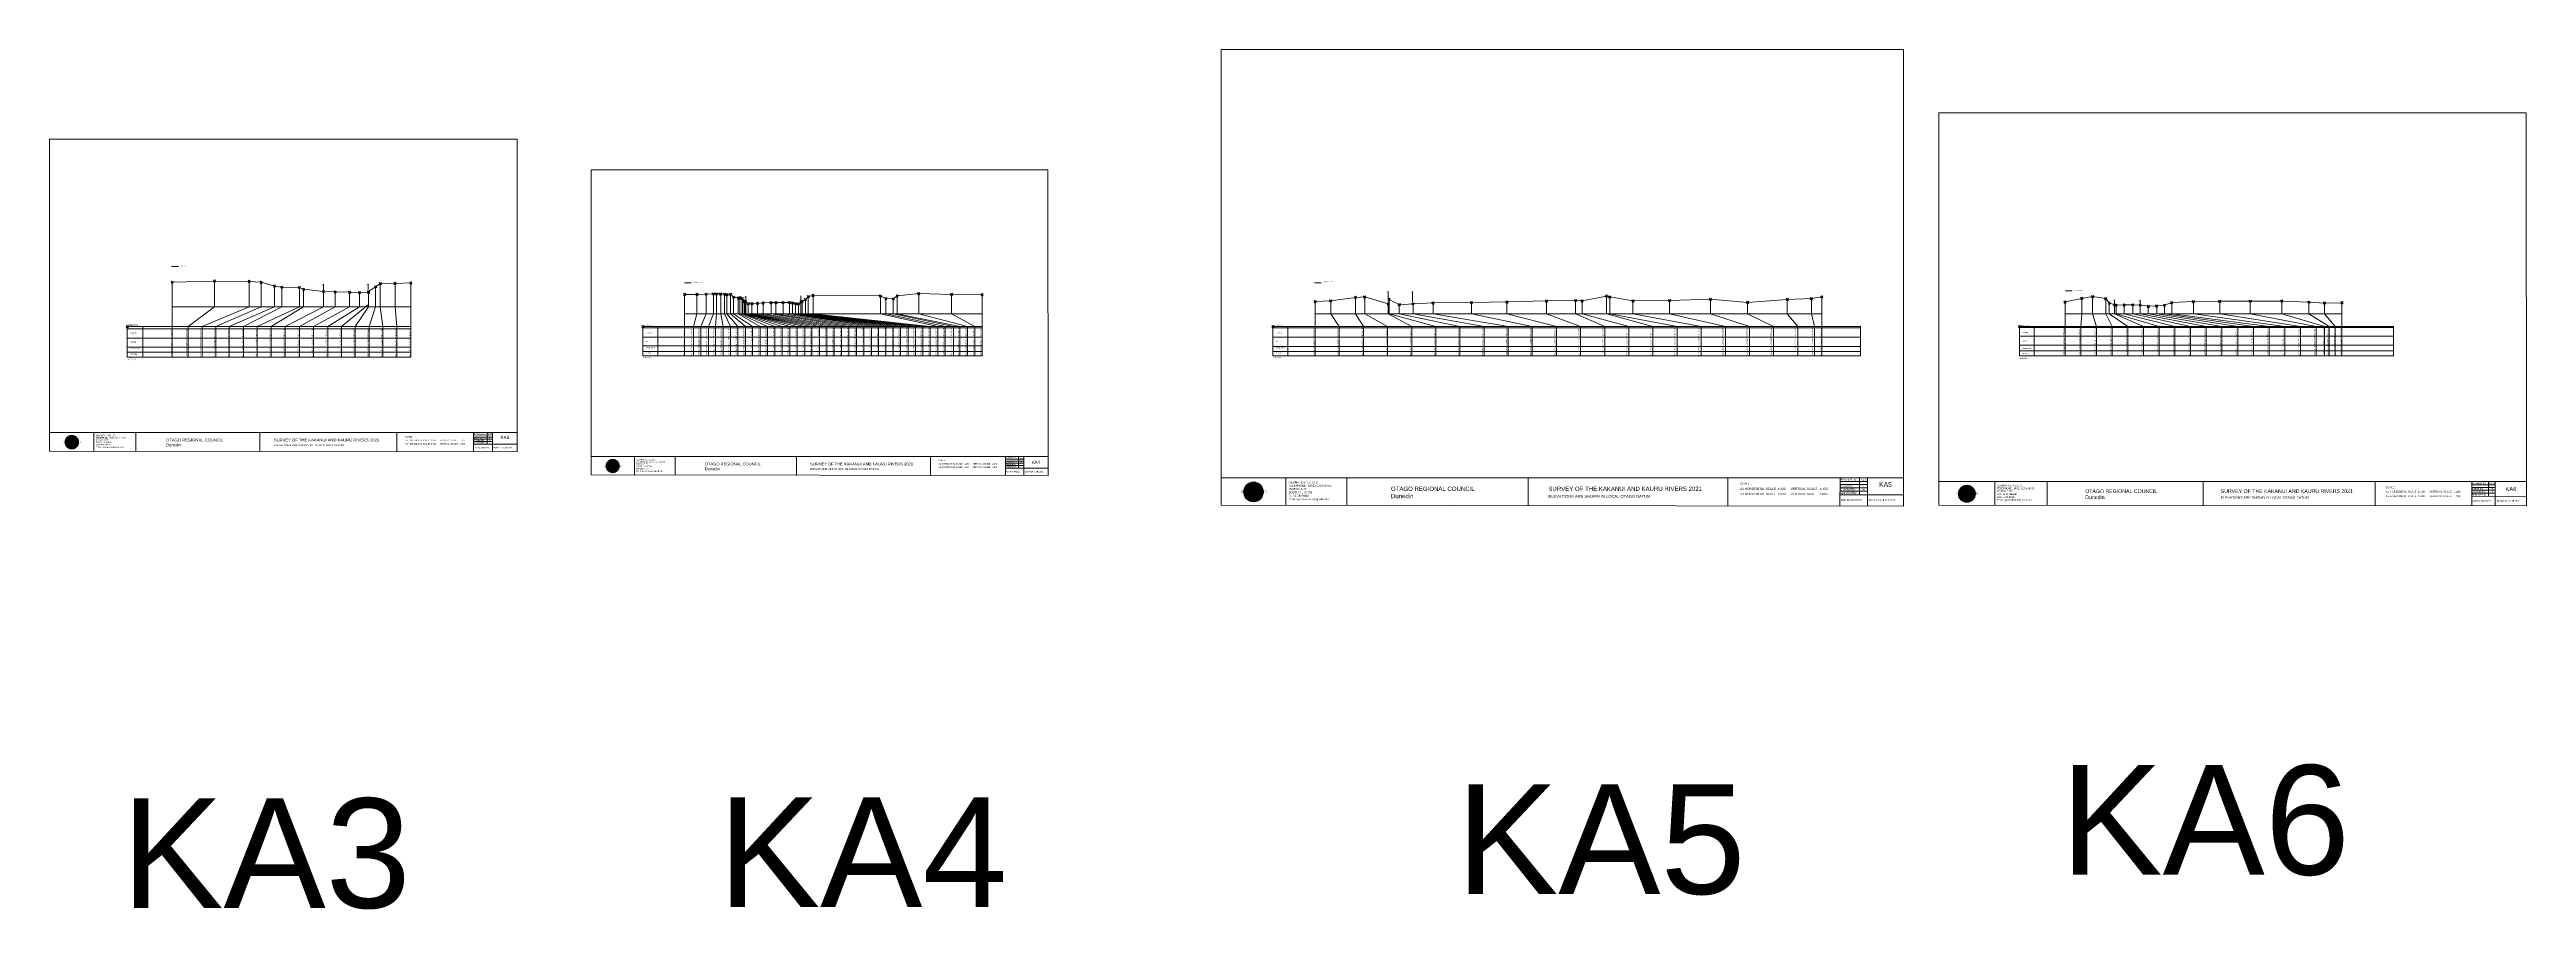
# Model space of a CAD drawing. Header units: millimetres. Extents: x -6058346 to 80050500, y -1699923 to 1425285630.
# Drawn here: x -4814708 to -3699142, y -112717 to 274928 of the extents above; entities that cross this region are included whole.
import ezdxf

# ---------------------------------------------------------------- set-up
doc = ezdxf.new("R2010")
doc.units = ezdxf.units.MM
doc.header["$PDMODE"] = 35
doc.header["$PDSIZE"] = 500
doc.layers.add('geo', color=7, linetype='Continuous', lineweight=0)
doc.styles.get("Standard").update_dxf_attribs({"font": 'arial.ttf'})

# ---------------------------------------------------------------- blocks, each defined once
blk = doc.blocks.new('Geomatics_Circle_SPT')
at = {"layer": 'geo', "color": 2, "linetype": 'Continuous', "lineweight": 0}
for p, q in [((0, 25.2), (-25.2, 0)), ((-24.7, 4.9), (-4.9, 24.7)), ((-24.7, -4.9), (4.9, 24.7)), ((4.9, -24.7), (-24.7, 4.9)), ((-24.7, 0), (0, -24.7)), ((-9.7, 23.3), (-23.3, 9.6)), ((9.7, 23.3), (-23.3, -9.7)), ((-23.3, 9.7), (9.7, -23.3)), ((-21, 14), (-14, 21)), ((-21, -14), (14, 21)), ((14, -21), (-21, 14)), ((0, 0), (-17.8, 17.8)), ((0, 0), (-17.8, -17.8)), ((-14, 21), (21, -14)), ((21, 14), (-14, -21)), ((23.3, -9.7), (-9.7, 23.3)), ((-9.7, -23.3), (23.3, 9.7)), ((-4.9, 24.7), (24.7, -4.9)), ((24.7, 4.9), (-4.9, -24.7)), ((25.2, 0), (0, 25.2)), ((0, 0), (17.8, 17.8)), ((0, 0), (17.8, -17.8)), ((0, -24.8), (25.2, 0)), ((4.9, 24.7), (24.7, 4.9)), ((23.3, 9.7), (9.7, 23.3)), ((14, 21), (21, 14)), ((17.8, 18.1), (17.8, 18.1)), ((-4.9, -24.7), (-24.7, -4.9)), ((-23.3, -9.7), (-9.7, -23.3)), ((-14, -21), (-21, -14)), ((-17.8, -17.8), (-17.8, -17.8)), ((24.7, -4.9), (4.9, -24.7)), ((4.9, -24.7), (4.9, -24.7)), ((9.7, -23.3), (23.3, -9.7)), ((21, -14), (14, -21)), ((18.1, -17.8), (18.1, -17.8))]:
    blk.add_line(p, q, dxfattribs=at)
at = {"layer": 'geo', "color": 1, "linetype": 'Continuous', "lineweight": 0}
for p, q in [((-25.2, 0), (9.7, 23.3)), ((-25.2, 0), (-9.6, 23.3)), ((-25.2, 0), (23.3, 9.7)), ((-25.2, 0), (-23.3, 9.7)), ((-23.3, -9.7), (-25.2, 0)), ((-9.6, -23.3), (-25.2, 0)), ((9.7, -23.3), (-25.2, 0)), ((-4.9, 24.8), (-24.7, -4.9)), ((4.9, 24.7), (-24.7, 4.9)), ((14, 21), (-24.7, -4.9)), ((-14, 21), (-24.7, 4.9)), ((21, 14), (-24.7, 4.9)), ((-21, 14), (-24.7, -4.9)), ((0, 0), (-24.7, 4.9)), ((-24.7, 4.9), (-21, -14)), ((-24.7, 4.9), (-4.9, -24.7)), ((-24.7, 4.9), (14, -21)), ((-24.7, 4.9), (-24.7, 4.9)), ((0, 0), (-24.7, -4.9)), ((-23.3, 9.7), (0, 25.2)), ((-23.3, -9.6), (0, 25.2)), ((-23.3, -9.6), (17.8, 17.8)), ((-23.3, 9.7), (-17.8, 17.9)), ((-23.3, -9.6), (-17.8, 17.9)), ((-23.3, 9.7), (17.8, 17.8)), ((-17.8, -17.8), (-23.3, 9.7)), ((0, -25.2), (-23.3, 9.7)), ((-23.3, 9.7), (17.8, -17.8)), ((-23.3, 9.7), (25.2, 0)), ((-23.3, 9.4), (-23.3, 9.4)), ((-23.3, -9.7), (25.2, 0)), ((4.9, 24.8), (-21, -14)), ((-4.9, 24.7), (-21, 14)), ((14, 21), (-21, 14)), ((-14, 21), (-21, -14)), ((0, 0), (-21, 14)), ((-21, 14), (-14, -21)), ((-21, 14), (4.9, -24.7)), ((-21, 14), (-21, 14)), ((24.7, 4.9), (-21, 14)), ((0, 0), (-21, -14)), ((-17.9, 17.6), (-17.9, 17.6)), ((-17.8, 17.8), (9.7, 23.3)), ((-17.8, 17.8), (-9.6, 23.3)), ((-17.8, -17.8), (9.7, 23.3)), ((-17.8, -17.8), (-9.7, 23.3)), ((-9.7, -23.3), (-17.8, 17.8)), ((-17.8, 17.8), (9.7, -23.3)), ((-17.8, 17.8), (23.3, -9.6)), ((-17.8, 17.8), (23.3, 9.7)), ((-17.8, -17.8), (23.3, 9.7)), ((4.9, 24.7), (-14, 21)), ((-4.9, 24.7), (-14, -20.9)), ((0, 0), (-14, 21)), ((-14, 21), (-4.9, -24.7)), ((-14, 21), (-14, 21)), ((24.7, -4.9), (-14, 21)), ((21, 14), (-14, 21)), ((-14, -21), (24.7, 4.9)), ((0, 0), (-14, -21)), ((-9.8, 23.1), (-9.8, 23.1)), ((-9.7, 23.3), (0, 25.2)), ((-9.7, 23.3), (0, -25.2)), ((-9.7, -23.3), (0, 25.2)), ((-9.6, 23.3), (17.8, -17.8)), ((-9.6, 23.3), (25.2, 0)), ((-9.6, 23.3), (17.8, 17.8)), ((-9.6, -23.3), (17.8, 17.9)), ((25.2, 0), (-9.6, -23.3)), ((0, 0), (-4.9, 24.7)), ((-4.9, 24.7), (-4.9, 24.7)), ((21, -14), (-4.9, 24.7)), ((24.8, 4.9), (-4.9, 24.7)), ((14, 21), (-4.9, 24.7)), ((-4.9, -24.7), (21, 14)), ((0, 0), (-4.9, -24.7)), ((-0.2, 25.1), (-0.2, 25.1)), ((0, 25.2), (9.7, -23.3)), ((0, 25.2), (23.3, -9.7)), ((0, 25.2), (23.3, 9.7)), ((0, 25.2), (9.7, 23.3)), ((0, 0), (4.9, 24.7)), ((0, -25.2), (9.7, 23.3)), ((0, 0), (14, 21)), ((0, 0), (21, 14)), ((23.3, 9.7), (0, -25.2)), ((0, 0), (24.8, 4.9)), ((0, 0), (4.9, -24.7)), ((0, 0), (14, -21)), ((0, 0), (21, -14)), ((0, 0), (24.8, -4.9)), ((21, 14), (4.9, 24.8)), ((14, -21), (4.9, 24.7)), ((24.7, -4.9), (4.9, 24.7)), ((4.9, 24.7), (4.9, 24.7)), ((4.9, -24.7), (14, 21)), ((4.9, -24.7), (24.7, 4.9)), ((9.4, 23.3), (9.4, 23.3)), ((9.7, 23.3), (17.8, -17.8)), ((9.7, 23.3), (25.2, 0)), ((9.7, 23.3), (17.8, 17.9)), ((17.8, 17.8), (9.7, -23.3)), ((25.2, 0), (9.7, -23.3)), ((21, -14), (14, 21)), ((24.7, 4.9), (14, 21)), ((14, 21), (14, 21)), ((14, -21), (21, 14)), ((17.6, 17.9), (17.6, 17.9)), ((17.8, 17.8), (23.3, -9.7)), ((17.8, 17.8), (23.3, 9.7)), ((23.3, 9.7), (17.8, -17.8)), ((24.7, -4.9), (21, 14)), ((21, 14), (21, 14)), ((21, -14), (24.7, 4.9)), ((23.1, 9.8), (23.1, 9.8)), ((23.3, 9.7), (25.2, 0)), ((25.2, 0), (23.3, -9.6)), ((24.7, 4.9), (24.7, 4.9)), ((25.1, 0.2), (25.1, 0.2)), ((-25.2, 0), (23.3, -9.7)), ((-25.1, -0.2), (-25.1, -0.2)), ((-24.7, -4.9), (-24.7, -4.9)), ((-24.7, -4.9), (-14, -21)), ((-24.7, -4.9), (4.9, -24.7)), ((-24.7, -4.9), (21, -14)), ((-17.8, -17.8), (-23.3, -9.7)), ((0, -25.2), (-23.3, -9.6)), ((17.8, -17.8), (-23.3, -9.6)), ((-23.1, -9.8), (-23.1, -9.8)), ((-21, -14), (24.7, -4.9)), ((-21, -14), (-21, -14)), ((-21, -14), (-4.9, -24.7)), ((-21, -14), (14, -21)), ((23.3, -9.7), (-17.8, -17.8)), ((-9.6, -23.3), (-17.8, -17.8)), ((9.7, -23.3), (-17.8, -17.8)), ((-17.6, -17.9), (-17.6, -17.9)), ((-14, -21), (21, -14)), ((-14, -21), (-14, -21)), ((-14, -21), (4.9, -24.7)), ((17.8, -17.8), (-9.7, -23.3)), ((0, -25.2), (-9.7, -23.3)), ((-9.4, -23.3), (-9.4, -23.3)), ((-4.9, -24.7), (24.7, -4.9)), ((-4.9, -24.7), (14, -21)), ((-4.9, -24.7), (-4.9, -24.7)), ((23.3, -9.6), (0, -25.2)), ((9.7, -23.3), (0, -25.2)), ((0.2, -25.1), (0.2, -25.1)), ((4.9, -24.7), (21, -14)), ((4.9, -24.7), (4.9, -24.7)), ((17.8, -17.8), (9.7, -23.3)), ((9.8, -23.1), (9.8, -23.1)), ((14, -21), (24.7, -4.9)), ((14, -21), (14, -21)), ((23.3, -9.6), (17.8, -17.8)), ((17.9, -17.6), (17.9, -17.6)), ((21, -14), (21, -14)), ((23.3, -9.4), (23.3, -9.4)), ((24.7, -4.9), (24.7, -4.9))]:
    blk.add_line(p, q, dxfattribs=at)
at = {"layer": 'geo', "color": 114, "linetype": 'Continuous', "lineweight": 0}
for p, q in [((17.9, 17.8), (-25.2, 0)), ((-24.7, 4.9), (14, 21)), ((-24.7, -4.9), (21, 14)), ((-14, -21), (-24.7, 4.9)), ((9.7, 23.3), (-23.3, 9.7)), ((0, 0), (-23.3, 9.7)), ((-23.3, 9.7), (-9.7, -23.3)), ((0, 0), (-23.3, -9.7)), ((-4.9, -24.7), (-21, 14)), ((-20.9, 14), (4.9, 24.7)), ((24.8, 4.9), (-20.9, -14)), ((0, 25.2), (-17.8, 17.8)), ((-17.8, 17.8), (0, -25.2)), ((-14, 21), (-4.9, 24.7)), ((4.9, -24.7), (-14, 21)), ((0, 0), (-9.7, 23.3)), ((0, 0), (-9.7, -23.3)), ((-4.9, 24.7), (14, -21)), ((17.8, -17.8), (0, 25.2)), ((0, 0), (9.7, 23.3)), ((0, 0), (23.3, 9.7)), ((0, 0), (9.7, -23.3)), ((0, 0), (23.3, -9.7)), ((4.9, 24.7), (21, -14)), ((23.3, -9.7), (9.7, 23.3)), ((14, 21), (24.7, -4.9)), ((25.2, 0), (17.8, 17.8)), ((21, 14), (24.7, 4.9)), ((-25.2, 0), (-17.8, -17.8)), ((-21, -14), (-24.7, -4.9)), ((-17.8, -17.8), (25.2, 0)), ((24.8, -4.9), (-14, -21)), ((-9.6, -23.3), (23.3, -9.7)), ((21, -14), (-4.9, -24.8)), ((0, -25.2), (17.9, -17.8)), ((14, -21), (4.9, -24.8))]:
    blk.add_line(p, q, dxfattribs=at)
at = {"layer": 'geo', "color": 250, "linetype": 'Continuous', "lineweight": 0}
for p, q in [((0, 0), (-25.2, 0)), ((24.7, 4.9), (-24.7, 4.9)), ((-24.7, 4.9), (-24.7, -4.9)), ((-23.3, 9.7), (23.3, 9.7)), ((-23.3, 9.7), (-23.3, 9.7)), ((-23.3, -9.7), (-23.3, 9.7)), ((21, 14), (-21, 14)), ((-21, 14), (-21, -14)), ((-17.8, 17.8), (17.8, 17.8)), ((-17.8, -17.8), (-17.8, 17.8)), ((-14, 21), (-14, 21)), ((14, 21), (-14, 21)), ((-14, 20.9), (-14, -21)), ((-9.7, 23.3), (9.7, 23.3)), ((-9.7, -23.3), (-9.7, 23.3)), ((-4.9, 24.7), (4.9, 24.7)), ((-4.9, 24.7), (-4.9, -24.7)), ((0, 0), (0, 25.2)), ((0, 0), (0, -25.2)), ((0, 0), (25.2, 0)), ((4.9, 24.7), (4.9, -24.7)), ((9.7, -23.3), (9.7, 23.3)), ((14, 21), (14, -21)), ((17.8, -17.8), (17.8, 17.8)), ((21, 14), (21, 14)), ((21, -14), (21, 14)), ((23.3, 9.7), (23.3, -9.7)), ((24.7, 4.9), (24.7, 4.9)), ((24.7, -4.9), (24.7, 4.9)), ((-24.7, -4.9), (24.7, -4.9)), ((23.3, -9.7), (-23.3, -9.7)), ((-21, -14), (21, -14)), ((17.8, -17.8), (-17.8, -17.8)), ((-14, -21), (14, -21)), ((9.7, -23.3), (-9.7, -23.3)), ((-4.9, -24.7), (4.9, -24.7))]:
    blk.add_line(p, q, dxfattribs=at)
blk = doc.blocks.new('GeomaticsNZ TITLE BLOCK')
at = {"color": 7, "linetype": 'Continuous', "lineweight": 0}
for p, q in [((0, 94.9), (0, 1579.2)), ((0, 1579.2), (2363.4, 1579.2)), ((2363.4, 1579.2), (2364, 94.9)), ((2364, 94.9), (0, 94.9)), ((0, 94.9), (0, 0)), ((15.9, 94.9), (2364, 94.9)), ((224.3, 95.2), (224.3, -0.3)), ((2364, 94.9), (382.6, 94.9)), ((435.8, 95.2), (435.8, -0.7)), ((1063.4, 94.9), (1063.4, -2.4)), ((1755.4, 94.9), (1755.4, -2.6)), ((2143.9, 94.9), (2143.7, -3)), ((2211.5, 94.9), (2211.5, 36.1)), ((2238.6, 94.8), (2238.6, -3.2)), ((2364, -3.5), (2364, 94.9)), ((0, 0), (2364, -3.5)), ((2143.6, 60.4), (2238.6, 60.4)), ((2143.8, 48.6), (2238.6, 48.6)), ((2143.8, 35.4), (2364, 35.3)), ((2143.9, 81.9), (2238.6, 81.7)), ((2143.9, 71), (2238.6, 71))]:
    blk.add_line(p, q, dxfattribs=at)
at = {"color": 7, "linetype": 'Continuous', "lineweight": 0, "xscale": 1.36, "yscale": 1.36, "zscale": 1.36}
blk.add_blockref('Geomatics_Circle_SPT', (112.4, 45.7), dxfattribs=at)
at = {"color": 7, "linetype": 'Continuous', "lineweight": 0}
for s, p in [('PK&RR', (2213.2, 84.8)), ('ST', (2220.3, 63.6)), ('PK', (2220.4, 50.6))]:
    blk.add_text(s, height=5, dxfattribs=at).set_placement(p)
at = {"color": 7, "linetype": 'Continuous', "lineweight": 0, "attachment_point": 1}
for s, width, heights, insert, char_height in [('{\\C256;Surveyed by:}', 3535.727, [0], (2144.7, 92.4), 7), ('{\\C256;Geomatics N.Z. LTD                   }', 125.079, [15.8], (68.8, 49.9), 7), ('{\\C256;GEOMATICS N.Z. LTD                   \\PTELEPHONE:  M 021 023 6 00 55;\\PPO BOX 2177\\PSOUTH DUNEDIN\\PDUNEDIN 9044\\PEmail: geomaticsnz@gmail.com}', 3535.727, [94.7], (234, 82.7), 7), ('{\\C256;OTAGO REGIONAL COUNCIL\\PDunedin}', 3535.727, [0], (588.6, 64), 15), ('{\\C256;SURVEY OF THE KAKANUI AND KAURU RIVERS 2021}', 3535.727, [0], (1133.8, 64), 15), ('{\\C256;ELEVATIONS ARE SHOWN IN LOCAL OTAGO DATUM}', 3535.727, [0], (1134.1, 35.4), 10), ('{\\C256;Approved by:}', 3535.727, [0], (2144.7, 45.9), 7), ('{\\C256;Checked by:}', 3535.727, [0], (2144.7, 58.6), 7), ('{\\C256;JOB No 0032021}', 3535.727, [0], (2145.3, 20.8), 7), ('{\\C256;Drawn by:}', 3535.727, [0], (2145.8, 70.4), 7), ('{\\C256;Drawn:16-JUNE-2021}', 3535.727, [0], (2244.7, 20.7), 7)]:
    blk.add_mtext_dynamic_manual_height_columns(s, width=width, gutter_width=159, heights=heights, dxfattribs=dict(at, insert=insert, char_height=char_height))

msp = doc.modelspace()

# ---------------------------------------------------------------- linework, layer by layer
at = {"color": 1, "linetype": 'Continuous', "lineweight": 0}
for p, q in [((-4759751.255, 177149.567), (-4756679.082, 177149.567)), ((-4528682.937, 169798.688), (-4525776.206, 169798.688))]:
    msp.add_line(p, q, dxfattribs=at)
at = {"color": 7, "linetype": 'Continuous', "lineweight": 0}
for p, q in [((-4759496.378, 170070), (-4759496.378, 136248.305)), ((-4740419.81, 170550), (-4740419.81, 158943.718)), ((-4724792.305, 170421), (-4724792.305, 158943.718)), ((-4719394.324, 169996), (-4719394.324, 158943.718)), ((-4713409.612, 168317), (-4713409.612, 158943.718)), ((-4710075.549, 167779), (-4710075.549, 158943.718)), ((-4702202.543, 167629), (-4702202.543, 158943.718)), ((-4691358.325, 166451.412), (-4691358.325, 169170.063)), ((-4671160.384, 166714.292), (-4671160.384, 169342.168)), ((-4667858.044, 167958), (-4667858.044, 158943.718)), ((-4665750.364, 169368), (-4665750.364, 158943.718)), ((-4659072.329, 169518), (-4659072.329, 158943.718)), ((-4651971.255, 169708), (-4651971.255, 136248.305)), ((-4759496.378, 158943.718), (-4651971.255, 158943.718)), ((-4740419.81, 158943.718), (-4752333.933, 150000)), ((-4724792.305, 158943.718), (-4745959.722, 150000)), ((-4719394.324, 158943.718), (-4739751.791, 150000)), ((-4713409.612, 158943.718), (-4733821.001, 150000)), ((-4710075.549, 158943.718), (-4727322.479, 150000)), ((-4702202.543, 158943.718), (-4721219.102, 150000)), ((-4700303.294, 158943.718), (-4714902.323, 150000)), ((-4691344.673, 158943.718), (-4708628.22, 150000)), ((-4686049.079, 158943.718), (-4702080.622, 150000)), ((-4700303.294, 166849), (-4700303.294, 158943.718)), ((-4679556.199, 158943.718), (-4695888.685, 150000)), ((-4691344.673, 165829), (-4691344.673, 158943.718)), ((-4675125.718, 158943.718), (-4689417.821, 150000)), ((-4686049.079, 165698), (-4686049.079, 158943.718)), ((-4671058.663, 160023.325), (-4683225.877, 150000)), ((-4679556.199, 165518), (-4679556.199, 158943.718)), ((-4670991.861, 158943.718), (-4677033.932, 150000)), ((-4675125.718, 165308), (-4675125.718, 158943.718)), ((-4671058.663, 165478), (-4671058.663, 160023.325)), ((-4670991.861, 165848), (-4670991.861, 158943.718)), ((-4667858.044, 158943.718), (-4670784.864, 150000)), ((-4665750.364, 158943.718), (-4664619.885, 150000)), ((-4659072.329, 158943.718), (-4658282.472, 150000)), ((-4528682.937, 164536), (-4528682.937, 136847.186)), ((-4523146.202, 164546), (-4523146.202, 155848.32)), ((-4518983.523, 164646), (-4518983.523, 155848.32)), ((-4515726.224, 164786), (-4515726.224, 155848.32)), ((-4514334.658, 164766), (-4514334.658, 155848.32)), ((-4512401.255, 164756), (-4512401.255, 155848.32)), ((-4510695.424, 164646), (-4510695.424, 155848.32)), ((-4509608.188, 164426), (-4509608.188, 155848.32)), ((-4507969.438, 164586), (-4507969.438, 155848.32)), ((-4506598.783, 163306), (-4506598.783, 155848.32)), ((-4504489.377, 162957), (-4504489.377, 155848.32)), ((-4503754.615, 163027), (-4503754.615, 155848.32)), ((-4502731.812, 162577), (-4502731.812, 155848.32)), ((-4502411.168, 161297), (-4502411.168, 155848.32)), ((-4501778.851, 161447), (-4501778.851, 155848.32)), ((-4501493.606, 161587), (-4501493.606, 155848.32)), ((-4501308.732, 160537), (-4501308.732, 155848.32)), ((-4501170.817, 161107), (-4501170.817, 155848.32)), ((-4501169.025, 161879.516), (-4501169.025, 163763.688)), ((-4499999.879, 160387), (-4499999.879, 155848.32)), ((-4498379.345, 160317), (-4498379.345, 155848.32)), ((-4495849.431, 160467), (-4495849.431, 155848.32)), ((-4493306.562, 160707), (-4493306.562, 155848.32)), ((-4489763.057, 160817), (-4489763.057, 155848.32)), ((-4487538.515, 160857), (-4487538.515, 155848.32)), ((-4484320.555, 160887), (-4484320.555, 155848.32)), ((-4481514.808, 160877), (-4481514.808, 155848.32)), ((-4480098.26, 160617), (-4480098.26, 155848.32)), ((-4478694.19, 160357), (-4478694.19, 155848.32)), ((-4477363.702, 160187), (-4477363.702, 155848.32)), ((-4476340.594, 161720.951), (-4476340.594, 163877.372)), ((-4476292.964, 161097), (-4476292.964, 155848.32)), ((-4475805.962, 161387), (-4475805.962, 155848.32)), ((-4474266.48, 162247), (-4474266.48, 155848.32)), ((-4472984.146, 163617), (-4472984.146, 155848.32)), ((-4470854.722, 164107), (-4470854.722, 155848.32)), ((-4440504.659, 163867), (-4440504.659, 155848.32)), ((-4438045.046, 162677), (-4438045.046, 155848.32)), ((-4434689.536, 162537), (-4434689.536, 155848.32)), ((-4432940.677, 163837), (-4432940.677, 155848.32)), ((-4423229.844, 164897), (-4423229.844, 155848.32)), ((-4408441.674, 164527), (-4408441.674, 155848.32)), ((-4394687.855, 164378), (-4394687.855, 149234.55)), ((-4211879.637, 162007.591), (-4211879.637, 165870.017)), ((-4200841.71, 161240.329), (-4200841.71, 165837.212)), ((-3906963.61, 161118), (-3906963.61, 150002.295)), ((-3884695.658, 160197.85), (-3884695.658, 162045.397)), ((-3873126.4, 160151.053), (-3873126.4, 161998.6)), ((-3809311.486, 161516), (-3809311.486, 155837.248)), ((-3782226.532, 160786), (-3782226.532, 155837.248)), ((-4779684.708, 150000), (-4651971.255, 150000)), ((-4779684.708, 150000), (-4651971.255, 150000)), ((-4779684.708, 150000), (-4779684.708, 136248.305)), ((-4779684.708, 148982.376), (-4651971.255, 148982.376)), ((-4773645.717, 150000), (-4651971.255, 150000)), ((-4772671.559, 150000), (-4772671.559, 136248.305)), ((-4752333.933, 136248.305), (-4752333.933, 150000)), ((-4745959.722, 136248.305), (-4745959.722, 150000)), ((-4739751.791, 136248.305), (-4739751.791, 150000)), ((-4733821.001, 136248.305), (-4733821.001, 150000)), ((-4727322.479, 136248.305), (-4727322.479, 150000)), ((-4721219.102, 136248.305), (-4721219.102, 150000)), ((-4714902.323, 136248.305), (-4714902.323, 150000)), ((-4708628.22, 136248.305), (-4708628.22, 150000)), ((-4702080.622, 136248.305), (-4702080.622, 150000)), ((-4695888.685, 136248.305), (-4695888.685, 150000)), ((-4689417.821, 136248.305), (-4689417.821, 150000)), ((-4683225.877, 136248.305), (-4683225.877, 150000)), ((-4677033.932, 136248.305), (-4677033.932, 150000)), ((-4670784.864, 136248.305), (-4670784.864, 150000)), ((-4664619.885, 136248.305), (-4664619.885, 150000)), ((-4658282.472, 136248.305), (-4658282.472, 150000)), ((-4543241.69, 150000), (-4547450.879, 149997.705)), ((-4547450.879, 149997.705), (-4547450.879, 136847.186)), ((-4547450.879, 149437.086), (-4394687.855, 149437.086)), ((-4547450.879, 145328.932), (-4394687.855, 145328.932)), ((-4543241.69, 150000), (-4504639.699, 150000)), ((-4540815.4, 150000), (-4540815.4, 136847.186)), ((-4528682.937, 155848.32), (-4394687.855, 155848.32)), ((-4523146.202, 155848.32), (-4524717.675, 150000)), ((-4524717.675, 136960.823), (-4524717.675, 150000)), ((-4518983.523, 155848.32), (-4521339.44, 150000)), ((-4521339.44, 136847.186), (-4521339.44, 150000)), ((-4515726.224, 155848.32), (-4517924.608, 150000)), ((-4517924.608, 136847.186), (-4517924.608, 150000)), ((-4514334.658, 155848.32), (-4514774.404, 150000)), ((-4514774.404, 136960.823), (-4514774.404, 150000)), ((-4512401.255, 155848.32), (-4511358.164, 150000)), ((-4511358.164, 136847.186), (-4511358.164, 150000)), ((-4510695.424, 155848.32), (-4508017.934, 150000)), ((-4509608.188, 155848.32), (-4504639.699, 150000)), ((-4508017.934, 136847.186), (-4508017.934, 150000)), ((-4507969.438, 155848.32), (-4501281.171, 150000)), ((-4506598.783, 155848.32), (-4498050.734, 150000)), ((-4504639.699, 136847.186), (-4504639.699, 150000)), ((-4504639.699, 150000), (-4394687.855, 150000)), ((-4504489.377, 155848.32), (-4494675.314, 150000)), ((-4503754.615, 155848.32), (-4491371.682, 150000)), ((-4502731.812, 155848.32), (-4488010.339, 150000)), ((-4502411.168, 155848.32), (-4484744.712, 150000)), ((-4501778.851, 155848.32), (-4481345.363, 150000)), ((-4501493.606, 155848.32), (-4477989.65, 150000)), ((-4501308.732, 155848.32), (-4474607.192, 150003.1)), ((-4501281.171, 136847.186), (-4501281.171, 150000)), ((-4501170.817, 155848.32), (-4471324.674, 150000)), ((-4467992.89, 150000), (-4499999.879, 155848.32)), ((-4498379.345, 155848.32), (-4464661.106, 150000)), ((-4498050.734, 136847.186), (-4498050.734, 150000)), ((-4495849.431, 155848.32), (-4461294.132, 150000)), ((-4494675.314, 136847.186), (-4494675.314, 150000)), ((-4458029.913, 150000), (-4493306.562, 155848.32)), ((-4493306.562, 155848.32), (-4489763.057, 155848.32)), ((-4491371.682, 136960.823), (-4491371.682, 150000)), ((-4489763.057, 155848.32), (-4454716.428, 150000)), ((-4488010.339, 136847.186), (-4488010.339, 150000)), ((-4487538.515, 155848.32), (-4451328.34, 150000)), ((-4484744.712, 136960.823), (-4484744.712, 150000)), ((-4484320.555, 155848.32), (-4447940.252, 150000)), ((-4444581.723, 150000), (-4481514.808, 155848.32)), ((-4481345.363, 136847.186), (-4481345.363, 150000)), ((-4480098.26, 155848.32), (-4441430.112, 150000)), ((-4478694.19, 155848.32), (-4438018.095, 150000)), ((-4477989.65, 150098.41), (-4477989.65, 150099.711)), ((-4477989.65, 136847.186), (-4477989.65, 150000)), ((-4477363.702, 155848.32), (-4434715.87, 150000)), ((-4476292.964, 155848.32), (-4431400.978, 150000)), ((-4475805.962, 155848.32), (-4428060.748, 150000)), ((-4474607.192, 136847.186), (-4474607.192, 150003.1)), ((-4474266.48, 155848.32), (-4424681.106, 150000)), ((-4421404.218, 150000), (-4472984.146, 155848.32)), ((-4471324.674, 136847.186), (-4471324.674, 150000)), ((-4470854.722, 155848.32), (-4418127.33, 150000)), ((-4467992.89, 136847.186), (-4467992.89, 150000)), ((-4464661.106, 136847.186), (-4464661.106, 150000)), ((-4461294.132, 136847.186), (-4461294.132, 150000)), ((-4458029.913, 136847.186), (-4458029.913, 150000)), ((-4454716.428, 136847.186), (-4454716.428, 150000)), ((-4451328.34, 136847.186), (-4451328.34, 150000)), ((-4447940.252, 136847.186), (-4447940.252, 150000)), ((-4444581.723, 136847.186), (-4444581.723, 150000)), ((-4441430.112, 136847.186), (-4441430.112, 150000)), ((-4440504.659, 155848.32), (-4414567.515, 150000)), ((-4438045.046, 155848.32), (-4411296.258, 150000)), ((-4438018.095, 136847.186), (-4438018.095, 150000)), ((-4434715.87, 136847.186), (-4434715.87, 150000)), ((-4434689.536, 155848.32), (-4407598.498, 150000)), ((-4432940.677, 155848.32), (-4404681.956, 150000)), ((-4431400.978, 136847.186), (-4431400.978, 150000)), ((-4428060.748, 145116.916), (-4429791.621, 145474.589)), ((-4428060.748, 136847.186), (-4428060.748, 150000)), ((-4424681.106, 136847.186), (-4424681.106, 150000)), ((-4423229.844, 155848.32), (-4401203.782, 150000)), ((-4421404.218, 136847.186), (-4421404.218, 150000)), ((-4418127.33, 136847.186), (-4418127.33, 150000)), ((-4414567.515, 136847.186), (-4414567.515, 150000)), ((-4411296.258, 136847.186), (-4411296.258, 150000)), ((-4408441.674, 155848.32), (-4398028.241, 150000)), ((-4407598.498, 136847.186), (-4407598.498, 150000)), ((-4404681.956, 136847.186), (-4404681.956, 150000)), ((-4401203.782, 136847.186), (-4401203.782, 150000)), ((-4398028.241, 136847.186), (-4398028.241, 150000)), ((-4394687.855, 141109.818), (-4394687.855, 149234.55)), ((-3906963.241, 150002.295), (-3906963.241, 136849.481)), ((-3899893.837, 150002.295), (-3899893.837, 136849.481)), ((-3892824.434, 150002.295), (-3892824.434, 136849.481)), ((-3885755.03, 150002.295), (-3885755.03, 136849.481)), ((-3878685.627, 150002.295), (-3878685.627, 136849.481)), ((-3871616.223, 150002.295), (-3871616.223, 136849.481)), ((-3864546.82, 150002.295), (-3864546.82, 136849.481)), ((-3857477.416, 150002.295), (-3857477.416, 136849.481)), ((-3850408.013, 150002.295), (-3850408.013, 136849.481)), ((-3843338.609, 150002.295), (-3843338.609, 136849.481)), ((-3836269.206, 150002.295), (-3836269.206, 136849.481)), ((-3829199.802, 150002.295), (-3829199.802, 136849.481)), ((-3822130.399, 150002.295), (-3822130.399, 136849.481)), ((-3815060.995, 150002.295), (-3815060.995, 136849.481)), ((-3809311.486, 155837.248), (-3790088.832, 150002.295)), ((-3807991.592, 150002.295), (-3807991.592, 136849.481)), ((-3800922.188, 150002.295), (-3800922.188, 136849.481)), ((-3793852.785, 150002.295), (-3793852.785, 136849.481)), ((-3790088.832, 150002.295), (-3790088.832, 136849.481)), ((-3782226.532, 155837.248), (-3782226.532, 150002.295)), ((-3782226.532, 150002.295), (-3782226.532, 136849.481)), ((-3759094.598, 150002.295), (-3759094.598, 136849.481)), ((-4779684.708, 144745.785), (-4651971.255, 144745.785)), ((-4779684.708, 140753.552), (-4651971.255, 140753.552)), ((-4779684.708, 138512.794), (-4651971.255, 138512.794)), ((-4779684.708, 136248.305), (-4651971.255, 136248.305)), ((-4779684.708, 136248.305), (-4651971.255, 136248.305)), ((-4776503.544, 134878.784), (-4776503.544, 134878.784)), ((-4547450.879, 141300.976), (-4394687.855, 141300.976)), ((-4547450.879, 138774.972), (-4394687.855, 138774.972)), ((-4547450.879, 136847.186), (-4394687.855, 136847.186)), ((-4544441.026, 135551.416), (-4544441.026, 135551.416)), ((-4394687.855, 141109.818), (-4394687.855, 136847.186))]:
    msp.add_line(p, q, dxfattribs=at)
at = {"color": 1, "linetype": 'Continuous', "lineweight": 0, "transparency": 33554687}
for p, q in [((-4244942.311, 169798.688), (-4242035.58, 169798.688)), ((-3906689.822, 166073.083), (-3903783.091, 166073.083))]:
    msp.add_line(p, q, dxfattribs=at)
at = {"color": 7, "linetype": 'Continuous', "lineweight": 0, "transparency": 33554687}
for p, q in [((-4244698.178, 161313), (-4244698.178, 136847.186)), ((-4237685.597, 161623), (-4237685.597, 155848.32)), ((-4226522.458, 163203), (-4226522.458, 155848.32)), ((-4222387.13, 163393), (-4222387.13, 155848.32)), ((-4211817.138, 160313), (-4211817.138, 155848.32)), ((-4211361.147, 162293), (-4211361.147, 155848.32)), ((-4206826.745, 159883), (-4206826.745, 155848.32)), ((-4200618.358, 160303), (-4200618.358, 155848.32)), ((-4191583.614, 160673), (-4191583.614, 155848.32)), ((-4174293.134, 160823), (-4174293.134, 155848.32)), ((-4158294.332, 161122), (-4158294.332, 155848.32)), ((-4140438.313, 161623), (-4140438.313, 155848.32)), ((-4127383.072, 161782), (-4127383.072, 155848.32)), ((-4124499.117, 161612), (-4124499.117, 155848.32)), ((-4113459.47, 163812), (-4113459.47, 155848.32)), ((-4112024.543, 163382), (-4112024.543, 155848.32)), ((-4101568.73, 161602), (-4101568.73, 155848.32)), ((-4085067.275, 161812), (-4085067.275, 155848.32)), ((-4066706.561, 162341), (-4066706.561, 155848.32)), ((-4049947.914, 160941), (-4049947.914, 155848.32)), ((-4032051.912, 162301), (-4032051.912, 155848.32)), ((-4021223.549, 162631), (-4021223.549, 155848.32)), ((-4259501.064, 150000), (-4263710.253, 149997.705)), ((-4263710.253, 149997.705), (-4263710.253, 136847.186)), ((-4263710.253, 149437.086), (-3999129.757, 149437.086)), ((-4263710.253, 145328.932), (-3999129.757, 145328.932)), ((-4259501.064, 150000), (-3999129.757, 150000)), ((-4257074.774, 150000), (-4257074.774, 136847.186)), ((-4244698.178, 155848.32), (-4016476.904, 155848.32)), ((-4244698.178, 150000), (-4244698.178, 136847.186)), ((-4237685.597, 155848.32), (-4233830.498, 150000)), ((-4233830.498, 150000), (-4233830.498, 136847.186)), ((-4226522.458, 155848.32), (-4222962.819, 150000)), ((-4222962.819, 150000), (-4222962.819, 136847.186)), ((-4222387.13, 155708.368), (-4212095.139, 150000)), ((-4212095.139, 150000), (-4212095.139, 136847.186)), ((-4211817.138, 155848.32), (-4201227.459, 150000)), ((-4211361.147, 155848.32), (-4190359.78, 150000)), ((-4206826.745, 155848.32), (-4179492.1, 150000)), ((-4201227.459, 150000), (-4201227.459, 136847.186)), ((-4200618.358, 155848.32), (-4168624.42, 150000)), ((-4191583.614, 155848.32), (-4157756.74, 150000)), ((-4190359.78, 150000), (-4190359.78, 136847.186)), ((-4179492.1, 150000), (-4179492.1, 136847.186)), ((-4174293.134, 155848.32), (-4146889.061, 150000)), ((-4168624.42, 150000), (-4168624.42, 136847.186)), ((-4158294.332, 155848.32), (-4136021.381, 150000)), ((-4157756.74, 150000), (-4157756.74, 136847.186)), ((-4146889.061, 150000), (-4146889.061, 136847.186)), ((-4140438.313, 155848.32), (-4125153.701, 150000)), ((-4136021.381, 150000), (-4136021.381, 136847.186)), ((-4127383.072, 155848.32), (-4114286.022, 150000)), ((-4125153.701, 150000), (-4125153.701, 136847.186)), ((-4124499.117, 155848.32), (-4103418.342, 150000)), ((-4114286.022, 150000), (-4114286.022, 136847.186)), ((-4113459.47, 155848.32), (-4092550.662, 150000)), ((-4112024.543, 155848.32), (-4081682.982, 150000)), ((-4103418.342, 150000), (-4103418.342, 136847.186)), ((-4101568.73, 155848.32), (-4070815.303, 150000)), ((-4092550.662, 150000), (-4092550.662, 136847.186)), ((-4085067.275, 155848.32), (-4059947.623, 150000)), ((-4081682.982, 150000), (-4081682.982, 136847.186)), ((-4070815.303, 150000), (-4070815.303, 136847.186)), ((-4066706.561, 155848.32), (-4049079.943, 150000)), ((-4059947.623, 150000), (-4059947.623, 136847.186)), ((-4049947.914, 155848.32), (-4038212.264, 150000)), ((-4049079.943, 150000), (-4049079.943, 136847.186)), ((-4038212.264, 150000), (-4038212.264, 136847.186)), ((-4032051.912, 155848.32), (-4027344.584, 150000)), ((-4027344.584, 150000), (-4027344.584, 136847.186)), ((-4021223.549, 155848.32), (-4019832.83, 150000)), ((-4019832.83, 150000), (-4019832.83, 136847.186)), ((-3999129.757, 150000), (-3999129.757, 136847.186)), ((-3923261.906, 150002.295), (-3927471.095, 150000)), ((-3927471.095, 150000), (-3927471.095, 136849.481)), ((-3927471.095, 149673.535), (-3759094.598, 149673.535)), ((-3927471.095, 145684.599), (-3759094.598, 145684.599)), ((-3923261.906, 150002.295), (-3759094.598, 150002.295)), ((-3920835.616, 150002.295), (-3920835.616, 136849.481)), ((-3906963.61, 155837.248), (-3782226.532, 155837.248)), ((-4263710.253, 141112.711), (-3999129.757, 141112.711)), ((-4263710.253, 138799.419), (-3999129.757, 138799.419)), ((-4263710.253, 136847.186), (-3999129.757, 136847.186)), ((-4260700.4, 135551.416), (-4260700.4, 135551.416)), ((-3927471.095, 141619.831), (-3759094.598, 141619.831)), ((-3927471.095, 139123.972), (-3759094.598, 139123.972)), ((-3927471.095, 136849.481), (-3759094.598, 136849.481)), ((-3924461.242, 135553.711), (-3924461.242, 135553.711))]:
    msp.add_line(p, q, dxfattribs=at)
at = {"color": 1, "linetype": 'Continuous', "lineweight": 0}
for points in [[(-4759496.378, 170070), (-4740419.81, 170550), (-4724792.305, 170421), (-4719394.324, 169996), (-4713409.612, 168317), (-4710075.549, 167779), (-4702202.543, 167629), (-4700303.294, 166849), (-4691344.673, 165829), (-4686049.079, 165698), (-4679556.199, 165518), (-4675125.718, 165308), (-4671058.663, 165478), (-4670991.861, 165848), (-4667858.044, 167958), (-4665750.364, 169368), (-4659072.329, 169518), (-4651971.255, 169708)], [(-4528682.937, 164536), (-4523146.202, 164546), (-4518983.523, 164646), (-4515726.224, 164786), (-4514334.658, 164786), (-4512401.255, 164756), (-4510695.424, 164646), (-4509608.188, 164426), (-4507969.438, 164586), (-4506598.783, 163306), (-4504489.377, 162957), (-4503754.615, 163027), (-4502731.812, 162577), (-4502411.168, 161297), (-4501778.851, 161447), (-4501493.606, 161587), (-4501308.732, 160537), (-4501170.817, 161107), (-4499999.879, 160387), (-4498379.345, 160317), (-4495849.431, 160467), (-4493306.562, 160707), (-4489763.057, 160817), (-4487538.515, 160857), (-4484320.555, 160887), (-4481514.808, 160877), (-4480098.26, 160617), (-4478694.19, 160357), (-4477363.702, 160187), (-4476292.964, 161097), (-4475805.962, 161387), (-4474266.48, 162247), (-4472984.146, 163617), (-4470854.722, 164107), (-4440504.659, 163867), (-4438045.046, 162677), (-4434689.536, 162537), (-4432940.677, 163837), (-4423229.844, 164897), (-4408441.674, 164527), (-4394687.855, 164378)], [(-3782226.532, 160786), (-3790115.94, 160626), (-3797089.385, 161016), (-3809311.486, 161516), (-3823528.591, 161516), (-3837300.548, 161447), (-3849176.257, 161287), (-3858911.073, 160847), (-3862169.995, 159697), (-3865690.199, 159347), (-3869453.613, 159207), (-3873110.942, 159688), (-3876436.001, 159838), (-3880352.165, 159798), (-3884003.862, 159668), (-3884693.162, 159828), (-3887093.323, 160668), (-3888644.478, 162628), (-3888644.478, 162628), (-3894562.828, 163518), (-3899461.23, 162728), (-3906963.61, 161118)]]:
    msp.add_lwpolyline(points, dxfattribs=at)
at = {"color": 7, "linetype": 'Continuous', "lineweight": 0}
for points in [[(-4498379.345, 160317), (-4498379.345, 155848.32)], [(-3899461.23, 162728), (-3899461.23, 155837.248), (-3899893.837, 150002.295)], [(-3894562.828, 163518), (-3894562.828, 155837.248), (-3892824.434, 150002.295)], [(-3888644.478, 162628), (-3888644.478, 155837.248), (-3885755.03, 150002.295)], [(-3887093.323, 160668), (-3887093.323, 155837.248), (-3878685.627, 150002.295)], [(-3884693.162, 159828), (-3884693.162, 155837.248), (-3871616.223, 150000)], [(-3884003.862, 159668), (-3884003.862, 155837.248), (-3864546.82, 150002.295)], [(-3880352.165, 159798), (-3880352.165, 155837.248), (-3857477.416, 150002.295)], [(-3876436.001, 159838), (-3876436.001, 155837.248), (-3850408.013, 150002.295)], [(-3873110.942, 159688), (-3873110.942, 155837.248), (-3843338.609, 150002.295)], [(-3869453.613, 159207), (-3869453.613, 155837.248), (-3836269.206, 150002.295)], [(-3865690.199, 159347), (-3865690.199, 155837.248), (-3829199.802, 150000)], [(-3862169.995, 159697), (-3862169.995, 155837.248), (-3822130.399, 150002.295)], [(-3858911.073, 160847), (-3858911.073, 155837.248), (-3815060.995, 150000)], [(-3849176.257, 161287), (-3849176.257, 155837.248), (-3807991.592, 150002.295)], [(-3837300.548, 161447), (-3837300.548, 155837.248), (-3800922.188, 150000)], [(-3823528.591, 161477), (-3823528.591, 155837.248), (-3793852.785, 150000)], [(-3797089.385, 161016), (-3797089.385, 155837.248)], [(-3790115.94, 160626), (-3790115.94, 155837.248), (-3785236.239, 150000), (-3785236.239, 136849.481)], [(-3797089.385, 155837.248), (-3787969.774, 150000), (-3787969.774, 136849.481)]]:
    msp.add_lwpolyline(points, dxfattribs=at)
at = {"color": 1, "linetype": 'Continuous', "lineweight": 0, "transparency": 33554687}
msp.add_lwpolyline([(-4244698.178, 161313), (-4237685.597, 161623), (-4226522.458, 163203), (-4222387.13, 163393), (-4211817.138, 160313), (-4211361.147, 162293), (-4206826.745, 159883), (-4200618.358, 160303), (-4191583.614, 160673), (-4174293.134, 160823), (-4158294.332, 161122), (-4140438.313, 161612), (-4127383.072, 161782), (-4124499.117, 161612), (-4113459.47, 163812), (-4112024.543, 163382), (-4101568.73, 161602), (-4085067.275, 161812), (-4066706.561, 162341), (-4049947.914, 160941), (-4032051.912, 162301), (-4021223.549, 162631), (-4016476.904, 163451)], dxfattribs=at)
at = {"color": 7, "linetype": 'Continuous', "lineweight": 0, "transparency": 33554687}
msp.add_lwpolyline([(-4016476.904, 163451), (-4016476.904, 155848.32), (-4016476.904, 136847.186)], dxfattribs=at)
at = {"color": 7, "linetype": 'Continuous', "lineweight": 0}
for p in [(-4759497.077, 170070), (-4759496.378, 170070), (-4759496.194, 170070), (-4740419.81, 170550), (-4724792.305, 170421), (-4719394.324, 169996), (-4713409.612, 168317), (-4710075.549, 167779), (-4702202.543, 167629), (-4700303.294, 166849), (-4667858.044, 167958), (-4665750.364, 169368), (-4659072.329, 169518), (-4651971.255, 169708), (-4691344.673, 165829), (-4686049.079, 165698), (-4679556.199, 165518), (-4675125.718, 165308), (-4671058.663, 165478), (-4670991.861, 165848), (-4528682.937, 164536), (-4523146.202, 164546), (-4518983.523, 164646), (-4515726.224, 164786), (-4514334.658, 164766), (-4512401.255, 164756), (-4510695.424, 164646), (-4509608.188, 164426), (-4507969.438, 164586), (-4506598.783, 163306), (-4504489.377, 162957), (-4503754.615, 163027), (-4502731.812, 162577), (-4502411.168, 161297), (-4501778.851, 161447), (-4501493.606, 161587), (-4501308.732, 160537), (-4501170.817, 161107), (-4499999.879, 160387), (-4498379.345, 160317), (-4495849.431, 160467), (-4493306.562, 160707), (-4489763.057, 160817), (-4487538.515, 160857), (-4484320.555, 160887), (-4481514.808, 160877), (-4480098.26, 160617), (-4478694.19, 160357), (-4477363.702, 160187), (-4476292.964, 161097), (-4475805.962, 161387), (-4474266.48, 162247), (-4472984.146, 163617), (-4470854.722, 164107), (-4440504.659, 163867), (-4438045.046, 162677), (-4434689.536, 162537), (-4432940.677, 163837), (-4423229.844, 164897), (-4408441.674, 164527), (-4394687.855, 164378), (-3906963.61, 161118), (-3899461.23, 162728), (-3894562.828, 163518), (-3888644.478, 162628), (-3887093.323, 160668), (-3884693.162, 159828), (-3884003.862, 159668), (-3880352.165, 159798), (-3876436.001, 159838), (-3873110.942, 159688), (-3869453.613, 159207), (-3865690.199, 159347), (-3862169.995, 159697), (-3858911.073, 160847), (-3849176.257, 161287), (-3837300.548, 161447), (-3823528.591, 161477), (-3809311.486, 161516), (-3797089.385, 161016), (-3790115.94, 160626), (-3782226.532, 160786), (-4779684.708, 150000), (-4547450.879, 150000), (-4263710.253, 150000), (-3927471.095, 150000)]:
    msp.add_point(p, dxfattribs=at)
at = {"color": 7, "linetype": 'Continuous', "lineweight": 0, "transparency": 33554687}
for p in [(-4244698.178, 161313), (-4237685.597, 161623), (-4226522.458, 163203), (-4222387.13, 163393), (-4211817.138, 160313), (-4211361.147, 162293), (-4206826.745, 159883), (-4200618.358, 160303), (-4191583.614, 160673), (-4174293.134, 160823), (-4158294.332, 161122), (-4140438.313, 161612), (-4127383.072, 161782), (-4124499.117, 161612), (-4113459.47, 163812), (-4112024.543, 163382), (-4101568.73, 161602), (-4085067.275, 161812), (-4066706.561, 162341), (-4049947.914, 160941), (-4032051.912, 162301), (-4021223.549, 162631), (-4016476.904, 163451)]:
    msp.add_point(p, dxfattribs=at)

# ---------------------------------------------------------------- block references
at = {"color": 7, "linetype": 'Continuous', "lineweight": 0}
for p, xscale, yscale, zscale in [((-4287077.988, 69568.343), 130.037656131007, 130.037656131007, 130.037656131007), ((-3963757.053, 69557.272), 111.9360201694633, 111.9360201694633, 111.9360201694633), ((-4814708.41, 93874.797), 89.09201059682493, 89.09201059682493, 89.09201059682493), ((-4570818.614, 83173.61), 87.0569616336934, 87.0569616336934, 87.0569616336934)]:
    msp.add_blockref('GeomaticsNZ TITLE BLOCK', p, dxfattribs=dict(at, xscale=xscale, yscale=yscale, zscale=zscale))

# ---------------------------------------------------------------- texts
for s, height, p in [('Ground Level', 500, (-4755903.364, 177149.567)), ('Ground Level', 473.07414, (-4524490.605, 169825.433)), ('DATUM 150.00', 500, (-4779755.455, 150474.577)), ('Northing', 500, (-4778158.449, 146888.468)), ('DATUM 150.00', 473.07414, (-4547517.816, 150454.369)), ('Northing', 473.0741, (-4546006.812, 146932.011)), ('Section KA3', 500, (-4779755.466, 135125.494)), ('Ground Level', 500, (-4778213.177, 139861.332)), ('Chainage', 500, (-4778210.79, 137404.914)), ('Easting', 500, (-4778231.254, 142809.402)), ('Section KA4', 473.07414, (-4547517.826, 135802.493)), ('Ground Level', 473.07414, (-4546058.592, 140283.299)), ('Chainage', 473.0741, (-4546056.334, 137959.163)), ('Easting', 473.0741, (-4546075.695, 143072.61)), ('SCALE :  ', 688.9222, (-4654583.797, 100001.164)), ('KA3', 1476.2619, (-4611615.795, 99351.238)), ('A1 HORIZONTAL SCALE  1:300      VERTICAL SCALE   1:300 ', 688.9222, (-4654551.909, 98409.085)), ('A3 HORIZONTAL SCALE  1:600      VERTICAL SCALE   1:600', 688.9222, (-4654551.909, 96817.007)), ('SCALE :  ', 673.1858, (-4414351.584, 89408.908)), ('KA4', 1442.5409, (-4372365.061, 88144.238)), ('A1 HORIZONTAL SCALE  1:400      VERTICAL SCALE   1:400 ', 673.18577, (-4414320.424, 87853.196)), ('A3 HORIZONTAL SCALE  1:800      VERTICAL SCALE   1:800', 673.18577, (-4414320.424, 86297.484)), ('SCALE :  ', 1005.5428, (-4053361.976, 78720.213)), ('KA5', 2154.7345, (-3990646.383, 77771.588)), ('A1 HORIZONTAL SCALE  1:400      VERTICAL SCALE   1:400 ', 1005.54278, (-4053315.433, 76396.434)), ('A3 HORIZONTAL SCALE  1:800      VERTICAL SCALE   1:800', 1005.54278, (-4053315.433, 74072.654)), ('A1 HORIZONTAL SCALE  1:400      VERTICAL SCALE   1:400 ', 865.56817, (-3762534.954, 75152.692)), ('A3 HORIZONTAL SCALE  1:800      VERTICAL SCALE   1:800', 865.56817, (-3762534.954, 73152.39)), ('SCALE :  ', 865.5682, (-3762575.019, 77152.994)), ('KA6', 1854.7889, (-3708589.626, 75899.581)), ('KA6', 49394.4947, (-3909029.271, -97037.87)), ('KA3', 49394.4947, (-4782381.338, -112016.073)), ('KA4', 49394.4947, (-4513652.253, -111544.979)), ('KA5', 49394.4947, (-4181218.246, -105714.16))]:
    msp.add_text(s, height=height, dxfattribs=at).set_placement(p)
at = {"color": 7, "linetype": 'Continuous', "lineweight": 0, "transparency": 33554687}
for s, height, p in [('Ground Level', 473.07414, (-4240749.979, 170105.491)), ('Ground Level', 473.07414, (-3902497.49, 166052.075)), ('DATUM 150.00', 473.07414, (-4263777.19, 150454.369)), ('Northing', 473.0741, (-4262266.186, 146932.011)), ('DATUM 150.00', 473.07414, (-3927538.031, 150128.853)), ('Northing', 473.0741, (-3926027.028, 147167.715)), ('Section KA5', 473.07414, (-4263777.2, 135802.493)), ('Ground Level', 473.07414, (-4262317.967, 140283.299)), ('Chainage', 473.0741, (-4262315.708, 137959.163)), ('Easting', 473.0741, (-4262335.07, 143072.61)), ('Section KA6', 473.07414, (-3927538.042, 135476.977)), ('Ground Level', 473.07414, (-3926078.808, 139957.782)), ('Chainage', 473.0741, (-3926076.549, 137633.646)), ('Easting', 473.0741, (-3926095.911, 143308.314))]:
    msp.add_text(s, height=height, dxfattribs=at).set_placement(p)
at = {"color": 7, "linetype": 'Continuous', "lineweight": 0}
for s, p in [('-34.32  170.07  1424416.34  5007948.43', (-4759559.96, 136226.136)), ('-15.24  170.55  1424400.89  5007937.24', (-4752711.112, 136226.136)), ('  0.39  170.42  1424388.47  5007927.88', (-4746427.893, 136219.315)), ('  5.79  170.00  1424384.26  5007924.40', (-4740144.673, 136219.315)), (' 11.77  168.32  1424379.89  5007920.32', (-4733861.454, 136172.248)), (' 15.11  167.78  1424376.69  5007918.94', (-4727578.234, 136172.248)), (' 22.98  167.63  1424370.25  5007914.40', (-4721295.015, 136227.841)), (' 24.88  166.85  1424368.53  5007913.53', (-4715011.795, 136227.841)), (' 33.84  165.83  1424361.30  5007908.24', (-4708728.576, 136218.974)), (' 39.13  165.70  1424356.89  5007905.30', (-4702445.356, 136218.974)), (' 45.63  165.52  1424351.51  5007901.66', (-4696162.137, 136239.438)), (' 50.06  165.31  1424348.22  5007898.65', (-4689878.917, 136219.315)), (' 54.12  165.48  1424345.30  5007895.76', (-4683595.698, 136219.315)), (' 54.19  165.85  1424345.06  5007895.97', (-4677312.478, 136219.315)), (' 57.32  167.96  1424342.89  5007893.64', (-4671029.259, 136219.315)), (' 59.43  169.37  1424340.93  5007892.74', (-4664746.039, 136219.315)), (' 66.11  169.52  1424335.25  5007889.19', (-4658462.82, 136222.043)), (' 73.21  169.71  1424329.19  5007885.45', (-4652179.6, 136215.222)), ('0.85   164.54  1425285.13  5007320.54', (-4528661.813, 136818.196)), ('6.39   164.55  1425283.62  5007315.21', (-4525308.716, 136820.924)), ('10.55  164.65  1425282.40  5007311.23', (-4521955.619, 136771.129)), ('13.81  164.79  1425281.60  5007308.07', (-4518602.521, 136771.129)), ('15.20  164.77  1425281.19  5007306.74', (-4515249.424, 136771.129)), ('17.13  164.76  1425280.46  5007304.94', (-4511896.327, 136771.129)), ('18.84  164.65  1425279.99  5007303.30', (-4508543.23, 136771.129)), ('19.93  164.43  1425279.64  5007302.27', (-4505190.132, 136771.129)), ('21.56  164.59  1425279.04  5007300.74', (-4501837.035, 136826.722)), ('22.93  163.31  1425278.80  5007299.38', (-4498483.938, 136826.722)), ('25.04  162.96  1425278.36  5007297.31', (-4495130.84, 136826.722)), ('25.78  163.03  1425278.17  5007296.60', (-4491777.743, 136826.722)), ('26.80  162.58  1425277.98  5007295.59', (-4488424.646, 136826.722)), ('27.12  161.30  1425278.18  5007295.20', (-4485071.89, 136826.722)), ('27.75  161.45  1425277.56  5007294.72', (-4481718.792, 136826.722)), ('28.04  161.59  1425277.40  5007294.47', (-4478366.036, 136826.722)), ('28.22  160.54  1425277.29  5007294.31', (-4475013.28, 136826.722)), ('28.36  161.11  1425277.31  5007294.16', (-4471660.182, 136826.722)), ('29.53  160.39  1425277.31  5007292.94', (-4468307.085, 136826.722)), ('31.15  160.32  1425276.63  5007291.45', (-4464953.988, 136817.855)), ('33.68  160.47  1425275.96  5007289.01', (-4461600.891, 136817.855)), ('36.23  160.71  1425275.21  5007286.58', (-4458247.793, 136817.855)), ('39.77  160.82  1425274.28  5007283.16', (-4454894.696, 136817.855)), ('41.99  160.86  1425273.57  5007281.05', (-4451541.599, 136838.318)), ('45.21  160.89  1425272.57  5007277.99', (-4448188.501, 136838.318)), ('48.02  160.88  1425271.84  5007275.28', (-4444835.745, 136838.318)), ('49.44  160.62  1425271.58  5007273.88', (-4441482.989, 136838.318)), ('50.84  160.36  1425270.99  5007272.59', (-4438129.892, 136818.196)), ('52.17  160.19  1425270.26  5007271.42', (-4434776.794, 136818.196)), ('53.24  161.10  1425269.26  5007270.61', (-4431860.204, 136818.196)), ('53.73  161.39  1425269.74  5007269.95', (-4428507.107, 136818.196)), ('55.27  162.25  1425280.82  5007266.26', (-4425154.01, 136818.196)), ('56.55  163.62  1425266.61  5007268.01', (-4421801.254, 136818.196)), ('58.68  164.11  1425267.11  5007265.59', (-4418448.156, 136818.196)), ('89.03  163.87  1425250.82  5007239.31', (-4415095.4, 136818.878)), ('91.49  162.68  1425259.87  5007233.49', (-4411742.303, 136818.196)), ('94.84  162.54  1425249.65  5007233.50', (-4408389.206, 136818.196)), ('96.59  163.84  1425257.93  5007228.74', (-4405036.108, 136818.196)), ('06.30  164.90  1425255.27  5007219.40', (-4401683.011, 136818.196)), ('21.09  164.53  1425250.77  5007205.31', (-4398329.914, 136826.722)), ('34.85  164.38  1425247.72  5007191.87', (-4394976.816, 136817.855)), (' 0.46  161.31  1425882.78  5007308.59', (-4244826.538, 136866.373)), (' 7.47  161.62  1425877.95  5007303.50', (-4233999.835, 136862.281)), ('18.64  163.20  1425871.02  5007294.72', (-4223173.132, 136819.307)), ('22.77  163.39  1425868.11  5007291.77', (-4212346.429, 136874.9)), ('33.34  160.31  1425860.17  5007284.71', (-4201519.726, 136866.032)), ('33.80  162.29  1425857.61  5007286.73', (-4190693.023, 136866.032)), ('38.33  159.88  1425857.37  5007280.50', (-4179866.32, 136866.032)), ('44.54  160.30  1425853.30  5007275.81', (-4169039.617, 136886.496)), ('53.58  160.67  1425847.25  5007269.10', (-4158212.915, 136866.373)), ('70.87  160.82  1425835.77  5007256.17', (-4147386.212, 136862.281)), ('86.86  161.12  1425824.91  5007244.42', (-4136559.509, 136867.055)), ('04.72  161.61  1425813.04  5007231.08', (-4125733.147, 136866.373)), ('17.78  161.78  1425804.28  5007221.40', (-4114906.444, 136819.307)), ('20.66  161.61  1425802.38  5007219.23', (-4104080.082, 136874.9)), ('31.70  163.81  1425796.74  5007209.48', (-4093253.379, 136866.032)), ('33.13  163.38  1425799.83  5007205.03', (-4082426.676, 136866.032)), ('43.59  161.60  1425787.65  5007201.64', (-4071599.973, 136886.496)), ('60.09  161.81  1425776.18  5007189.76', (-4060773.27, 136869.102)), ('78.45  162.34  1425761.98  5007177.86', (-4049946.908, 136862.281)), ('95.21  160.94  1425750.89  5007165.29', (-4039120.205, 136866.373)), ('13.11  162.30  1425740.63  5007150.43', (-4028293.843, 136819.307)), ('23.94  162.63  1425733.21  5007142.54', (-4020472.326, 136874.9)), ('28.68  163.45  1425730.07  5007138.98', (-4016532.691, 136874.9)), ('  0.23  161.12  1425961.33  5007241.44', (-3907198.863, 136917.49)), ('  7.73  162.73  1425955.38  5007236.72', (-3900146.185, 136913.397)), (' 12.63  163.52  1425951.37  5007233.89', (-3893093.508, 136870.423)), (' 18.55  162.63  1425946.79  5007230.14', (-3886040.83, 136870.423)), (' 20.10  160.67  1425945.27  5007229.57', (-3878988.152, 136926.017)), (' 22.50  159.83  1425943.38  5007228.09', (-3871935.816, 136926.017)), (' 23.19  159.67  1425942.61  5007227.97', (-3864883.138, 136926.017)), (' 26.84  159.80  1425939.60  5007225.90', (-3857830.461, 136926.017)), (' 30.76  159.84  1425936.54  5007223.45', (-3850777.783, 136917.149)), (' 34.08  159.69  1425933.95  5007221.36', (-3843725.105, 136917.149)), (' 37.74  159.21  1425930.91  5007219.32', (-3836672.428, 136917.149)), (' 41.50  159.35  1425927.93  5007217.02', (-3829619.75, 136937.613)), (' 45.02  159.70  1425925.09  5007214.94', (-3822567.073, 136937.613)), (' 48.28  160.85  1425922.59  5007212.84', (-3815514.736, 136937.613)), (' 58.02  161.29  1425914.69  5007207.15', (-3808462.399, 136917.49)), (' 69.89  161.45  1425905.03  5007200.24', (-3801410.063, 136920.219)), (' 83.67  161.48  1425893.98  5007192.02', (-3794357.385, 136918.172)), (' 97.88  161.52  1425882.65  5007183.43', (-3790122.342, 136917.49)), ('110.11  161.02  1425872.84  5007176.14', (-3788260.045, 136870.423)), ('117.08  160.63  1425867.31  5007171.89', (-3785364.374, 136870.423)), ('124.97  160.79  1425861.07  5007167.06', (-3782280.81, 136870.423))]:
    msp.add_text(s, height=500, rotation=90, dxfattribs=at).set_placement(p)
at = {"color": 7, "linetype": 'Continuous', "lineweight": 0, "char_height": 500, "attachment_point": 1, "rotation": 90}
for insert in [(-4691950.888, 168644.302), (-4671832.194, 168497.514), (-4501840.835, 162919.034), (-4476916.271, 162957.129), (-4212551.447, 165284.931), (-4201417.387, 165205.138), (-3885367.469, 161462.117), (-3873798.21, 161415.32)]:
    msp.add_mtext_dynamic_manual_height_columns('W', width=4277.92851, gutter_width=12.5, heights=[0], dxfattribs=dict(at, insert=insert))

doc.saveas('drawing.dxf')
